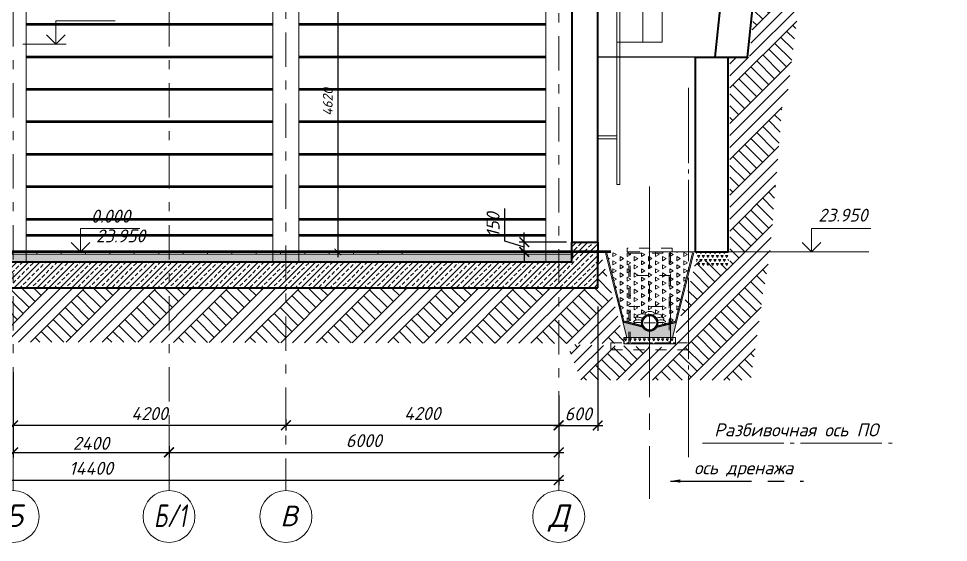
# Model space of a CAD drawing. Header units: millimetres. Extents: x -6419137 to 687965, y -598396 to 179722.
# Drawn here: x 382969 to 397284, y 81646 to 89715 of the extents above; entities that cross this region are included whole.
import ezdxf
from ezdxf.enums import TextEntityAlignment as Align

# ---------------------------------------------------------------- set-up
doc = ezdxf.new("R2010")
doc.units = ezdxf.units.MM
doc.header["$MEASUREMENT"] = 0
for name, pattern in [('CENTER', [2, 1.25, -0.25, 0.25, -0.25]), ('Dashed', [564.4444465637207, 282.2222232818604, -282.2222232818603]), ('Double Dashed copy', [3020, 2500, -200, 119.9999999999999, -200]), ('Штрихштриховая', [10936.11073493958, 5291.666507720947, -2116.666555404663, 1411.111116409302, -2116.666555404669])]:
    doc.linetypes.add(name, pattern=pattern)
for name, color, linetype, lineweight in [('Арматура', 72, 'Continuous', 50), ('оси_Ном._пера__96', 7, 'Continuous', 5), ('оси_Ном._пера__97', 7, 'Continuous', 20), ('перекрытие_Ном._пера__96', 7, 'Continuous', 13), ('перекрытие_Ном._пера__99', 7, 'Continuous', 40), ('подп стены Инжзащита_Ном._пера__96', 7, 'Continuous', 13), ('подп стены Инжзащита_Ном._пера__97', 7, 'Continuous', 20), ('подп стены Инжзащита_Ном._пера__99', 7, 'Continuous', 40), ('стены наруж_Ном._пера__99', 7, 'Continuous', 40), ('чертеж_Ном._пера__91', 250, 'Continuous', 5), ('чертеж_Ном._пера__96', 7, 'Continuous', 13), ('чертеж_Ном._пера__98', 7, 'Continuous', 35), ('штриховка_Ном._пера__96', 7, 'Continuous', 13)]:
    doc.layers.add(name, color=color, linetype=linetype, lineweight=lineweight)
doc.layers.add('Конструкции', color=7, linetype='Continuous', lineweight=5, true_color=0x0000e6)
for name, color, linetype in [('крыша', 7, 'Continuous'), ('оси', 7, 'Continuous'), ('перекрытие', 7, 'Continuous'), ('подп стены Инжзащита', 7, 'Continuous'), ('размеры', 7, 'Continuous'), ('чертеж', 7, 'Continuous')]:
    doc.layers.add(name, color=color, linetype=linetype)
doc.styles.get("Standard").update_dxf_attribs({"font": 'isocpeui.ttf'})
doc.styles.add('СГЕНЕРИР_СТИЛЬ_1', font='gost_2_304-81_type.ttf')
doc.dimstyles.get("Standard").update_dxf_attribs({"dimtxt": 150, "dimasz": 100, "dimexe": 100, "dimexo": 100, "dimgap": 80, "dimtad": 1, "dimtoh": 1, "dimdec": 0, "dimzin": 0, "dimdsep": 46, "dimtxsty": 'Standard', "dimblk": 'ARCHTICK', "dimblk2": 'ARCHTICK', "dimcen": 0.09, "dimdle": 100, "dimadec": 0, "dimazin": 0, "dimtfac": 1, "dimtdec": 0, "dimtofl": 0, "dimtmove": 0, "dimatfit": 3, "dimfxl": 1, "dimtolj": 1, "dimtzin": 0, "dimarcsym": 0})
doc.dimstyles.new('STEP', dxfattribs={"dimtxt": 200, "dimasz": 150, "dimexe": 80, "dimexo": 80, "dimgap": 80, "dimtad": 1, "dimdec": 0, "dimzin": 0, "dimdsep": 46, "dimtxsty": 'Standard', "dimblk": 'ARCHTICK', "dimcen": 150, "dimdle": 80, "dimadec": 0, "dimazin": 0, "dimtfac": 1, "dimtdec": 0, "dimtofl": 0, "dimtmove": 1, "dimatfit": 3, "dimfxl": 1, "dimtolj": 1, "dimtzin": 0, "dimarcsym": 0})
pattern_1 = [(90, (655375.1162805106, 192920.4084494919), (109.143950701506, 63.01430437498551), [63.01430437499277, -63.01430437499277]), (29.99999999999295, (655375.1162805106, 192920.4084494919), (-109.1439637413168, 63.01428178939535), [63.01430437499896, -63.01430437499896]), (150.0000000000027, (655429.6882954594, 192951.91564768), (-1.303981086453021e-05, 126.0285861643809), [63.01430437500518, -63.01430437500518])]

# ---------------------------------------------------------------- blocks, each defined once
blk = doc.blocks.new('Элемент разреза_68_3', base_point=(50891.67368244602, -141.992596889315))
at = {"layer": 'штриховка_Ном._пера__96', "linetype": 'Continuous'}
h = blk.add_hatch(dxfattribs=at)
h.set_pattern_fill('ANSI33', color=256, scale=500, style=0)
h.set_pattern_definition([(45, (123176.6755724366, -384.3492877845674), (-88.38834764831843, 88.38834764831844), []), (45, (123265.0639199366, -384.3492877845674), (-88.38834764831843, 88.38834764831844), [62.5, -31.25])])
h.paths.add_polyline_path([(123347.3341900622, -133.6400121985461), (122947.3341900622, -133.6400121985461), (122947.3341900622, -433.9925968893151), (123347.3341900622, -433.9925968893151)])
h.paths.add_polyline_path([(113547.3341900622, -833.992596889315), (123347.3341900622, -833.992596889315), (123347.3341900622, -433.9925968893151), (113547.3341900622, -433.9925968893151)])
h = blk.add_hatch(dxfattribs=at)
h.set_pattern_fill('ANSI31', color=256, scale=3000, angle=45, style=0)
h.set_pattern_definition([(90, (0, 0), (-375, 5.684341886080801e-14), [])])
h.paths.add_polyline_path([(120347.3341900622, -317.9420177065586), (120347.3341900622, -283.6400121985469), (113547.3341900622, -283.6400121985469), (113547.3341900622, -317.9420177065585)])
h.paths.add_polyline_path([(122947.3341900622, -283.640012198547), (122947.3341900622, -383.6400121985459), (122967.3341900622, -383.6400121985459), (122967.3341900622, -283.6400121985469)])
h = blk.add_hatch(dxfattribs=at)
h.set_pattern_fill('AR-CONC', color=256, scale=8, style=0)
h.set_pattern_definition([(49.99999999999999, (0, 8), (57.38081460806028, -5.020170798607609), [6, -66]), (355, (0, 8), (-11.10010668904, 60.17537069600095), [4.8, -52.8]), (100.45144446, (4.78173448, 7.58165248), (46.28070773816896, 55.15519927749035), [5.099215359999998, -56.09136895999998]), (46.18420000000002, (0, 24), (85.37930645372579, -13.24154246344612), [8.999999999999996, -98.99999999999997]), (96.63563549, (7.1149396, 22.89653544), (74.77295565393827, 77.92948806196404), [7.64882736, -84.13710079999998]), (351.1841639899999, (0, 24), (74.77295560438185, 77.92948802159921), [7.2, -79.20000008]), (21, (8, 20), (47.75256416947693, -32.20951125322711), [6, -66]), (326.0000000000001, (8, 20), (19.46522655372654, 58.01200360374824), [4.8, -52.8]), (71.45144474, (11.97938032, 17.31587408), (67.21779013839769, 25.80249222450831), [5.099215200000001, -56.09136896]), (37.50000000000001, (0, 8), (0.9727884253832535, 26.63150830650492), [0, -52.16, 0, -53.6, 0, -53]), (7.499999999999999, (0, 8), (21.04556299537189, 31.55293695058882), [0, -30.56, 0, -50.96, 0, -20.2]), (327.5, (-17.84, 8), (42.70579489379272, -1.80438973875038), [0, -20, 0, -62.4, 0, -82.8]), (317.5, (-25.84, 8), (46.6548935473909, 8.008398586585418), [0, -26, 0, -41.44, 0, -58.8])])
h.paths.add_polyline_path([(122947.3341900622, -433.9925968891904), (122947.3341900622, -321.808378772339), (113547.3341900622, -321.8083787724636), (113547.3341900622, -433.9925968893151)])
at = {"layer": 'перекрытие_Ном._пера__99', "linetype": 'Continuous'}
for p, q in [((113547.3341900622, -283.6400121985461), (122947.3341900622, -283.6400121985797)), ((113547.3341900622, -433.9925968893151), (113547.3341900622, -283.6400121985461)), ((123347.3341900622, -433.9925968893151), (123347.3341900622, -283.6400121985461)), ((113547.3341900622, -833.992596889315), (113547.3341900622, -433.9925968893151)), ((123347.3341900622, -833.992596889315), (123347.3341900622, -433.9925968893151)), ((113547.3341900622, -833.992596889315), (123347.3341900622, -833.992596889315))]:
    blk.add_line(p, q, dxfattribs=at)
blk.add_lwpolyline([(113547.3341900622, -433.9925968893151), (122947.3341900622, -433.9925968893151), (122947.3341900622, -133.6400121985461), (123347.3341900622, -133.6400121985461), (123347.3341900622, -433.9925968893151)], dxfattribs=at)
at = {"layer": 'штриховка_Ном._пера__96', "linetype": 'Continuous'}
blk.add_line((113547.3341900622, -317.9420177065585), (122947.3341900622, -317.9420177064326), dxfattribs=at)
blk = doc.blocks.new('Элемент разреза_86_3', base_point=(50891.67368244602, -141.992596889315))
at = {"layer": 'подп стены Инжзащита_Ном._пера__99', "linetype": 'Continuous'}
for p, q in [((124616.398897207, 2858.007403110685), (124919.1546418185, 2858.007403110685)), ((124616.398897207, -141.9925968893149), (124616.398897207, 2858.007403110685)), ((125120.1538099365, -141.9925968893149), (125120.1538099365, 2858.007403110685)), ((124616.398897207, -141.9925968893149), (125120.1538099365, -141.9925968893149))]:
    blk.add_line(p, q, dxfattribs=at)
blk = doc.blocks.new('Стандартный маркер сетки[17]_3', base_point=(114347.3341900622, 2539.576544606467))
at = {"layer": 'оси_Ном._пера__96', "linetype": 'Штрихштриховая', "ltscale": 0.1}
blk.add_line((114347.3341900622, 8601.835801445917), (114347.3341900622, -2141.992596889315), dxfattribs=at)
at = {"layer": 'оси_Ном._пера__96', "linetype": 'Штрихштриховая'}
blk.add_line((114347.3341900622, -2141.992596889315), (114347.3341900622, -3141.992596889315), dxfattribs=at)
blk.add_point((114347.3341900622, -2141.992596889315), dxfattribs=at)
blk.add_point((114347.3341900622, -2141.992596889315), dxfattribs=at)
at = {"layer": 'оси_Ном._пера__97', "linetype": 'Continuous'}
blk.add_circle((114347.3341900622, -3541.992596889315), 400, dxfattribs=at)
at = {"layer": 'оси_Ном._пера__96', "style": 'СГЕНЕРИР_СТИЛЬ_1'}
blk.add_attdef('AC_MarkerText_1', text='', height=350.0000000000001, rotation=360, dxfattribs=at).set_placement((114208.1826062859, -3811.689451784968), align=Align.BOTTOM_LEFT)
blk = doc.blocks.new('Стандартный маркер сетки[19]_3', base_point=(122747.3341900622, 1172.530764060959))
at = {"layer": 'оси_Ном._пера__96', "linetype": 'Штрихштриховая', "ltscale": 0.1}
blk.add_line((122747.3341900622, -2141.992596889315), (122747.3341900622, 11720.83507661518), dxfattribs=at)
at = {"layer": 'оси_Ном._пера__96', "linetype": 'Штрихштриховая'}
blk.add_line((122747.3341900622, -2141.992596889315), (122747.3341900622, -3141.992596889315), dxfattribs=at)
blk.add_point((122747.3341900622, -2141.992596889315), dxfattribs=at)
blk.add_point((122747.3341900622, -2141.992596889315), dxfattribs=at)
at = {"layer": 'оси_Ном._пера__97', "linetype": 'Continuous'}
blk.add_circle((122747.3341900622, -3541.992596889315), 400, dxfattribs=at)
at = {"layer": 'оси_Ном._пера__96', "style": 'СГЕНЕРИР_СТИЛЬ_1'}
blk.add_attdef('AC_MarkerText_1', text='', height=350.0000000000001, rotation=360, dxfattribs=at).set_placement((122591.2127741143, -3811.689451784968), align=Align.BOTTOM_LEFT)
blk = doc.blocks.new('Отметка высоты (ГОСТ)[26]_3', base_point=(115340.7636138566, -141.992596889315))
at = {"layer": 'чертеж_Ном._пера__91', "linetype": 'Continuous'}
for p, q in [((115340.7636138566, -141.992596889315), (115340.7636138566, 308.0074031106851)), ((115340.7636138566, 308.0074031106851), (116482.6605078209, 308.0074031106851)), ((114709.4424141908, -141.992596889315), (115540.7636138566, -141.992596889315))]:
    blk.add_line(p, q, dxfattribs=at)
at = {"layer": 'чертеж_Ном._пера__98', "linetype": 'Continuous', "lineweight": 30}
for q in [(115160.7636138566, 38.007403110685), (115520.7636138566, 38.007403110685)]:
    blk.add_line((115340.7636138566, -141.992596889315), q, dxfattribs=at)
blk = doc.blocks.new('_ArchTick')
at = {"color": 0, "linetype": 'ByBlock', "const_width": 0.15}
blk.add_lwpolyline([(-0.5, -0.5), (0.5, 0.5)], dxfattribs=at)
blk = doc.blocks.new('*D658')
at = {"layer": 'Defpoints', "color": 0, "transparency": 16777216}
for p in [(382884.4810567398, 83928.2572827259), (385284.4810567398, 83113.11346380999), (385284.4810567398, 83032.4152892129)]:
    blk.add_point(p, dxfattribs=at)
at = {"layer": 'размеры', "color": 0, "lineweight": -2, "transparency": 16777216}
for p, q in [((382884.4810567398, 83848.2572827259), (382884.4810567398, 82952.4152892129)), ((382804.4810567398, 83032.4152892129), (385364.4810567398, 83032.4152892129)), ((385284.4810567398, 83033.11346380999), (385284.4810567398, 82952.4152892129))]:
    blk.add_line(p, q, dxfattribs=at)
at = {"layer": 'размеры', "color": 0, "lineweight": -2, "transparency": 16777216, "xscale": 150, "yscale": 150, "zscale": 150, "rotation": 180}
blk.add_blockref('_ArchTick', (382884.4810567398, 83032.4152892129), dxfattribs=at)
at = {"layer": 'размеры', "color": 0, "lineweight": -2, "transparency": 16777216, "xscale": 150, "yscale": 150, "zscale": 150}
blk.add_blockref('_ArchTick', (385284.4810567398, 83032.4152892129), dxfattribs=at)
at = {"layer": 'размеры', "color": 0, "transparency": 16777216, "insert": (384084.4810567398, 83172.02926254114), "char_height": 200, "attachment_point": 5}
blk.add_mtext('\\A1;2400', dxfattribs=at)
blk = doc.blocks.new('*D659')
at = {"layer": 'Defpoints', "color": 0, "transparency": 16777216}
for p in [(391284.4810567398, 83572.33441333611), (385284.4810567398, 83207.4238517823), (391284.4810567398, 83033.09183942746)]:
    blk.add_point(p, dxfattribs=at)
at = {"layer": 'размеры', "color": 0, "lineweight": -2, "transparency": 16777216}
for p, q in [((391284.4810567398, 83492.33441333611), (391284.4810567398, 82953.09183942746)), ((385204.4810567398, 83033.09183942746), (391364.4810567398, 83033.09183942746)), ((385284.4810567398, 83127.4238517823), (385284.4810567398, 82953.09183942746))]:
    blk.add_line(p, q, dxfattribs=at)
at = {"layer": 'размеры', "color": 0, "lineweight": -2, "transparency": 16777216, "xscale": 150, "yscale": 150, "zscale": 150, "rotation": 180}
blk.add_blockref('_ArchTick', (385284.4810567398, 83033.09183942746), dxfattribs=at)
at = {"layer": 'размеры', "color": 0, "lineweight": -2, "transparency": 16777216, "xscale": 150, "yscale": 150, "zscale": 150}
blk.add_blockref('_ArchTick', (391284.4810567398, 83033.09183942746), dxfattribs=at)
at = {"layer": 'размеры', "color": 0, "transparency": 16777216, "insert": (388284.4810567398, 83213.09183942746), "char_height": 200, "attachment_point": 5}
blk.add_mtext('\\A1;6000', dxfattribs=at)
blk = doc.blocks.new('*D660')
at = {"layer": 'Defpoints', "color": 0, "transparency": 16777216}
for p in [(376884.4810567398, 82832.4152892129), (391284.4810567398, 82722.27725996914), (391284.4810567398, 82606.99746525356)]:
    blk.add_point(p, dxfattribs=at)
at = {"layer": 'размеры', "color": 0, "lineweight": -2, "transparency": 16777216}
for p, q in [((376884.4810567398, 82752.4152892129), (376884.4810567398, 82526.99746525356)), ((376804.4810567398, 82606.99746525356), (391364.4810567398, 82606.99746525356)), ((391284.4810567398, 82642.27725996914), (391284.4810567398, 82526.99746525356))]:
    blk.add_line(p, q, dxfattribs=at)
at = {"layer": 'размеры', "color": 0, "lineweight": -2, "transparency": 16777216, "xscale": 150, "yscale": 150, "zscale": 150, "rotation": 180}
blk.add_blockref('_ArchTick', (376884.4810567398, 82606.99746525356), dxfattribs=at)
at = {"layer": 'размеры', "color": 0, "lineweight": -2, "transparency": 16777216, "xscale": 150, "yscale": 150, "zscale": 150}
blk.add_blockref('_ArchTick', (391284.4810567398, 82606.99746525356), dxfattribs=at)
at = {"layer": 'размеры', "color": 0, "transparency": 16777216, "insert": (384084.4810567398, 82786.99746525356), "char_height": 200, "attachment_point": 5}
blk.add_mtext('\\A1;14400', dxfattribs=at)
blk = doc.blocks.new('*D661')
at = {"layer": 'Defpoints', "color": 0, "transparency": 16777216}
for p in [(391884.4810567398, 85360.73505761531), (391284.4810567398, 83445.66305328709), (391884.4810567398, 83445.66305328709)]:
    blk.add_point(p, dxfattribs=at)
at = {"layer": 'размеры', "color": 0, "lineweight": -2, "transparency": 16777216}
for p, q in [((391884.4810567398, 85280.73505761531), (391884.4810567398, 83365.66305328709)), ((391204.4810567398, 83445.66305328709), (391964.4810567398, 83445.66305328709))]:
    blk.add_line(p, q, dxfattribs=at)
at = {"layer": 'размеры', "color": 0, "lineweight": -2, "transparency": 16777216, "xscale": 150, "yscale": 150, "zscale": 150, "rotation": 180}
blk.add_blockref('_ArchTick', (391284.4810567398, 83445.66305328709), dxfattribs=at)
at = {"layer": 'размеры', "color": 0, "lineweight": -2, "transparency": 16777216, "xscale": 150, "yscale": 150, "zscale": 150}
blk.add_blockref('_ArchTick', (391884.4810567398, 83445.66305328709), dxfattribs=at)
at = {"layer": 'размеры', "color": 0, "transparency": 16777216, "insert": (391584.4810567398, 83625.66305328709), "char_height": 200, "attachment_point": 5}
blk.add_mtext('\\A1;600', dxfattribs=at)
blk = doc.blocks.new('A$C5AFB0D83')
at = {"layer": 'чертеж', "color": 1, "linetype": 'Dashed', "lineweight": 20, "ltscale": 0.6}
for points in [[(-456.2317758449062, 1035.942769335583), (237.6017986749939, 1035.942769335583), (237.6017986749939, 1096.178356289554), (-456.2317758449062, 1096.178356289554)], [(-428.6684551900835, 1035.921318691129), (211.3315448099165, 1035.921318691129), (211.3315448099165, -364.0185059556334), (-428.6684551900835, -364.0185059556334)], [(211.3315448099165, 672.7647134919343), (-428.6684551900835, 672.7647134919343), (-428.6684551900835, 1035.921318691129), (211.3315448099165, 1035.921318691129)], [(-408.6684551900835, 1015.921318691129), (191.3315448099165, 1015.921318691129), (191.3315448099165, -364.0185059556334), (-408.6684551900835, -364.0185059556334)], [(211.3315448099165, -364.0185059556334), (-428.6684551900835, -364.0185059556334), (-428.6684551802464, 193.1081767090473), (211.3315448197536, 193.1081767090473)], [(-708.6684551802464, -364.0185059556334), (491.3315448197536, -364.0185059556334), (491.3315448197536, -469.9087165646961), (-708.6684551802464, -469.9087165646961)]]:
    blk.add_lwpolyline(points, close=True, dxfattribs=at)
blk = doc.blocks.new('A$C75B94F84')
at = {"layer": 'штриховка_Ном._пера__96', "linetype": 'Continuous'}
h = blk.add_hatch(dxfattribs=at)
h.set_pattern_fill('TRIANG_0002', color=256, scale=0.88209, style=0, pattern_type=2)
h.set_pattern_definition(pattern_1)
h.paths.add_polyline_path([(-694.1894080179336, 381.8641526166987), (-34.12995661338209, 381.8641526166987), (-34.12995661338209, -599.7206694429115), (-85.05021330254385, -602.3688004771757), (-162.4924074854935, -625.6913030423129), (-204.9151431649516, -644.7717838156314), (-256.2637621849717, -696.8115398969567), (-268.1612347845803, -732.508322854017), (-268.503385240474, -732.9927073138024), (-268.8378654897097, -733.4793912765672), (-269.1646287627809, -733.9683201778644), (-269.4836438800849, -734.4594394532141), (-269.7948718668777, -734.9527023330411), (-269.8542302238056, -735.0496088456966), (-435.7865300640988, -700.436258160993)])
h = blk.add_hatch(dxfattribs=at)
h.set_pattern_fill('TRIANG_0002', color=256, scale=0.88209, style=0, pattern_type=2)
h.set_pattern_definition(pattern_1)
h.paths.add_polyline_path([(615.8997694420395, 393.1820007798743), (355.6588974530459, -700.4362540862094), (186.5022483688663, -734.6076775101938), (128.0474862893461, -658.8551968218671), (127.6239805055084, -658.3237427461609), (127.1754305966024, -657.7945405944811), (126.7019957897137, -657.2677950872385), (126.2038428938249, -656.7436881980648), (125.6811538827606, -656.2224170651061), (125.1341258946923, -655.7041636620161), (124.5629409030662, -655.1891175446908), (123.9678112105757, -654.6774682690339), (123.3489567021024, -654.1693902264669), (122.706604844745, -653.6650729729008), (122.0409755233559, -653.164706064199), (121.3523113693227, -652.6684563095732), (120.6408625965996, -652.176513264887), (119.9068945833424, -651.6890513216349), (119.1506575433887, -651.2062448711804), (118.3724396017205, -650.7282758871843), (117.572513718711, -650.2553035966448), (116.7511680194875, -649.7875099731937), (115.9086982111912, -649.3250618260026), (115.0454151654267, -648.8681183820663), (114.1616297538567, -648.4168540327701), (113.2576528482023, -647.9714280050866), (112.3338180668652, -647.532007108206), (111.3904590282473, -647.0987354046229), (110.4279093505756, -646.6717872857298), (109.4465253990493, -646.2512992317716), (108.4466635388089, -645.8374380519672), (107.4286725525744, -645.4303478087895), (106.3929239700665, -645.0301725647078), (105.3398044850037, -644.637063964441), (104.2696780450933, -644.2511584882413), (103.1829465086339, -643.8725926163497), (48.88207443238935, -611.1525607801887), (-3.536765388213098, -598.129653672142), (-34.12995731967385, -599.7206645510269), (-44.15968266880373, 393.1820007798743)])
h = blk.add_hatch(color=9, dxfattribs=at)
edge = h.paths.add_edge_path()
edge.add_line((-386.9659566232876, -922.6240278026671), (-34.12995661338209, -922.6240278026671))
edge.add_line((-34.12995661338209, -922.6240278026671), (-34.12995661338209, -822.6240278026671))
edge.add_arc((-34.12995661338209, -698.4490241787462), 124.1750036239184, 211.1185795001345, 270, ccw=False)
edge.add_line((-140.4361202863802, -762.6240278026671), (-445.7439794018574, -687.5119366097279))
edge.add_line((-445.7439794018574, -687.5119366097279), (-386.9659566232876, -922.6240278026635))
h = blk.add_hatch(color=9, dxfattribs=at)
edge = h.paths.add_edge_path()
edge.add_line((318.7060433965235, -922.6240278026671), (-34.12995661338209, -922.6240278026671))
edge.add_line((-34.12995661338209, -922.6240278026671), (-34.12995661338209, -822.6240278026671))
edge.add_arc((-34.12995661338209, -698.4490241787462), 124.1750036239184, 270, 328.8814204998656)
edge.add_line((72.17620705961599, -762.6240278026671), (377.4840661750932, -687.5119366097279))
edge.add_line((377.4840661750932, -687.5119366097279), (318.7060433965235, -922.6240278026635))
h = blk.add_hatch(dxfattribs=at)
h.set_pattern_fill('TRIANG_0002', color=256, style=0, pattern_type=2)
h.set_pattern_definition([(120, (741787.8872976601, 217021.6328816909), (35.71873719767564, 61.86668239142541), [35.71874999999992, -35.71874999999992]), (60.00000000000002, (741787.8872976601, 217021.6328816909), (71.43748719767562, 7.391425441483079e-06), [35.71875, -35.71875]), (180, (741805.7466726601, 217052.5662566909), (-35.71875, 61.866675), [35.71875, -35.71875])])
h.paths.add_polyline_path([(365.8700433767808, -922.6240278026635), (365.8700433767808, -1022.624027802667), (-434.1299566232192, -1022.624027802667), (-434.1299566232192, -922.6240278026926)])
for points in [[(-139.5913185167883, -764.0030680698765), (-445.7439794018574, -687.5119366097279)], [(-150.12757013386, -742.7658966152812), (-430.8675639934081, -672.6240278026671)], [(71.33140529002412, -764.0030680698765), (377.4840661750932, -687.5119366097279)], [(81.8676569070958, -742.7658966152812), (362.6076507666439, -672.6240278026671)]]:
    blk.add_lwpolyline(points)
at = {"layer": 'подп стены Инжзащита_Ном._пера__97', "linetype": 'Continuous'}
for p, q in [((-712.9509143915202, 381.3158033474174), (-386.9659566035261, -922.6240278026671)), ((-423.9188117396843, -700.4362543352836), (-694.1894080179336, 381.3158033474174)), ((644.691001164756, 381.3158033474174), (318.706043376762, -922.6240278026671)), ((362.6076507666439, -672.6240278026671), (625.9294947911694, 381.3158033474174)), ((318.706043376762, -922.6240278026671), (-386.9659566232003, -922.6240278026671))]:
    blk.add_line(p, q, dxfattribs=at)
at = {"layer": 'подп стены Инжзащита_Ном._пера__97', "linetype": 'Continuous', "flags": 128}
blk.add_lwpolyline([(-434.1299566232192, -922.6240278026671), (365.8700433767808, -922.6240278026671), (365.8700433767808, -1022.624027802667), (-434.1299566232192, -1022.624027802667)], close=True, dxfattribs=at)
at = {"layer": 'подп стены Инжзащита_Ном._пера__97', "linetype": 'Continuous', "extrusion": (0, 0, -0.9999999999999999)}
blk.add_ellipse((-151.700152925041, -590.8186094884768), major_axis=(-73.03876382086399, -3.325759077570574), ratio=0.3889195292750783, start_param=4.394692445701807, end_param=9.389020305803431, dxfattribs=at)
at = {"layer": 'чертеж_Ном._пера__96', "color": 1}
for p, q in [((-124.1299566135276, -698.4490241787462), (55.87004338676343, -698.4490241787462)), ((-34.12995661338209, -788.4490241788917), (-34.12995661338209, -608.4490241786007))]:
    blk.add_line(p, q, dxfattribs=at)
at = {"layer": 'чертеж_Ном._пера__96', "color": 1, "linetype": 'Continuous', "lineweight": 30}
blk.add_circle((-34.12995661338209, -698.4490241787462), 124.175003623918, dxfattribs=at)
at = {"layer": 'чертеж_Ном._пера__96', "linetype": 'Continuous'}
blk.add_circle((-34.12995661338209, -698.4490241787462), 108.368975041378, dxfattribs=at)
at = {"layer": 'штриховка_Ном._пера__96', "linetype": 'Continuous'}
for centre, major_axis, ratio, start_param, end_param in [((-28.74496037323843, -566.4572269226337), (75.50271537440534, -3.437953052621715), 0.5792910463515935, 0.1582924166665951, 3.105834998623844), ((83.44023969827686, -590.8186094884768), (73.03876382086399, -3.325759077570574), 0.3889195292750783, 4.394692445701807, 9.389020305803431), ((137.3943406219769, -682.1908553539906), (76.00551763299937, -2.137142417956362), 0.3731284100445184, 6.136250736590093, 8.640535735464326), ((143.2879378079379, -719.9921835854184), (76.00551763299937, -2.137142417956362), 0.3731284100445184, 6.136250736590093, 8.640535735464326), ((111.9864181112498, -633.3748459708659), (73.03876382086399, -3.325759077570574), 0.3889195292750783, 5.74065455346765, 7.41716424478949)]:
    blk.add_ellipse(centre, major_axis=major_axis, ratio=ratio, start_param=start_param, end_param=end_param, dxfattribs=at)
at = {"layer": 'штриховка_Ном._пера__96', "linetype": 'Continuous', "extrusion": (0, 0, -1)}
for centre in [(-211.547851034702, -719.9921835854184), (-205.6542538487411, -682.1908553539906)]:
    blk.add_ellipse(centre, major_axis=(-76.00551763299937, -2.137142417956362), ratio=0.3731284100445184, start_param=6.136250736590093, end_param=8.640535735464326, dxfattribs=at)
at = {"layer": 'штриховка_Ном._пера__96', "linetype": 'Continuous', "extrusion": (0, 0, -0.9999999999999999)}
blk.add_ellipse((-180.246331338014, -633.3748459708659), major_axis=(-73.03876382086399, -3.325759077570574), ratio=0.3889195292750783, start_param=5.74065455346765, end_param=7.41716424478949, dxfattribs=at)
at = {"layer": 'чертеж_Ном._пера__96'}
blk.add_blockref('A$C5AFB0D83', (74.53849857670139, -642.7994932644942), dxfattribs=at)
blk = doc.blocks.new('*D665')
at = {"layer": 'Defpoints', "color": 0, "transparency": 16777216}
for p in [(382884.4810567398, 84346.12061838749), (387084.4810567398, 83530.97679947158), (387084.4810567398, 83450.2786248745)]:
    blk.add_point(p, dxfattribs=at)
at = {"layer": 'размеры', "color": 0, "lineweight": -2, "transparency": 16777216}
for p, q in [((382884.4810567398, 84266.12061838749), (382884.4810567398, 83370.2786248745)), ((382804.4810567398, 83450.2786248745), (387164.4810567398, 83450.2786248745)), ((387084.4810567398, 83450.97679947158), (387084.4810567398, 83370.2786248745))]:
    blk.add_line(p, q, dxfattribs=at)
at = {"layer": 'размеры', "color": 0, "lineweight": -2, "transparency": 16777216, "xscale": 150, "yscale": 150, "zscale": 150, "rotation": 180}
blk.add_blockref('_ArchTick', (382884.4810567398, 83450.2786248745), dxfattribs=at)
at = {"layer": 'размеры', "color": 0, "lineweight": -2, "transparency": 16777216, "xscale": 150, "yscale": 150, "zscale": 150}
blk.add_blockref('_ArchTick', (387084.4810567398, 83450.2786248745), dxfattribs=at)
at = {"layer": 'размеры', "color": 0, "transparency": 16777216, "insert": (384984.4810567398, 83630.2786248745), "char_height": 200, "attachment_point": 5}
blk.add_mtext('\\A1;4200', dxfattribs=at)
blk = doc.blocks.new('*D666')
at = {"layer": 'Defpoints', "color": 0, "transparency": 16777216}
for p in [(391284.4810567398, 83990.1977489977), (387084.4810567398, 83625.28718744389), (391284.4810567398, 83450.95517508905)]:
    blk.add_point(p, dxfattribs=at)
at = {"layer": 'размеры', "color": 0, "lineweight": -2, "transparency": 16777216}
for p, q in [((391284.4810567398, 83910.1977489977), (391284.4810567398, 83370.95517508905)), ((387084.4810567398, 83545.28718744389), (387084.4810567398, 83370.95517508905)), ((387004.4810567398, 83450.95517508905), (391364.4810567398, 83450.95517508905))]:
    blk.add_line(p, q, dxfattribs=at)
at = {"layer": 'размеры', "color": 0, "lineweight": -2, "transparency": 16777216, "xscale": 150, "yscale": 150, "zscale": 150, "rotation": 180}
blk.add_blockref('_ArchTick', (387084.4810567398, 83450.95517508905), dxfattribs=at)
at = {"layer": 'размеры', "color": 0, "lineweight": -2, "transparency": 16777216, "xscale": 150, "yscale": 150, "zscale": 150}
blk.add_blockref('_ArchTick', (391284.4810567398, 83450.95517508905), dxfattribs=at)
at = {"layer": 'размеры', "color": 0, "transparency": 16777216, "insert": (389184.4810567398, 83630.95517508905), "char_height": 200, "attachment_point": 5}
blk.add_mtext('\\A1;4200', dxfattribs=at)
blk = doc.blocks.new('*D671')
at = {"layer": 'Defpoints', "color": 0, "transparency": 16777216}
for p in [(387523.5750913917, 90739.99796586858), (387458.3093381979, 86119.99796586855), (387883.5130192499, 86119.99796586855)]:
    blk.add_point(p, dxfattribs=at)
at = {"layer": 'размеры', "color": 0, "lineweight": -2, "transparency": 16777216}
for p, q in [((387883.5130192499, 90819.99796586858), (387883.5130192499, 86039.99796586855)), ((387623.5750913917, 90739.99796586858), (387963.5130192499, 90739.99796586858)), ((387558.3093381979, 86119.99796586855), (387963.5130192499, 86119.99796586855))]:
    blk.add_line(p, q, dxfattribs=at)
at = {"layer": 'размеры', "color": 0, "lineweight": -2, "transparency": 16777216, "xscale": 100, "yscale": 100, "zscale": 100}
for p, rotation in [((387883.5130192499, 90739.99796586858), 90), ((387883.5130192499, 86119.99796586855), 270)]:
    blk.add_blockref('_ArchTick', p, dxfattribs=dict(at, rotation=rotation))
at = {"layer": 'размеры', "color": 0, "transparency": 16777216, "insert": (387728.5130192499, 88429.99796586862), "char_height": 150, "attachment_point": 5, "rotation": 90}
blk.add_mtext('\\A1;4620', dxfattribs=at)
blk = doc.blocks.new('*D677')
at = {"layer": 'Defpoints', "color": 0, "transparency": 16777216}
for p in [(390753.8155558396, 86269.99796586864), (391484.4810567398, 86269.99796586864), (391172.6232845835, 86119.99796586855)]:
    blk.add_point(p, dxfattribs=at)
at = {"layer": 'размеры', "color": 0, "lineweight": -2, "transparency": 16777216}
for p, q in [((390453.8155558396, 86284.99796586859), (390453.8155558396, 86791.36160223222)), ((390753.8155558396, 86269.99796586864), (390753.8155558396, 86419.99796586864)), ((390753.8155558396, 86194.99796586859), (390453.8155558396, 86284.99796586859)), ((391404.4810567398, 86269.99796586864), (390673.8155558396, 86269.99796586864)), ((390753.8155558396, 86119.99796586855), (390753.8155558396, 86269.99796586864)), ((391092.6232845835, 86119.99796586855), (390673.8155558396, 86119.99796586855)), ((390753.8155558396, 86119.99796586855), (390753.8155558396, 85969.99796586855))]:
    blk.add_line(p, q, dxfattribs=at)
at = {"layer": 'размеры', "color": 0, "lineweight": -2, "transparency": 16777216, "xscale": 150, "yscale": 150, "zscale": 150}
for p, rotation in [((390753.8155558396, 86269.99796586864), 270), ((390753.8155558396, 86119.99796586855), 90)]:
    blk.add_blockref('_ArchTick', p, dxfattribs=dict(at, rotation=rotation))
at = {"layer": 'размеры', "color": 0, "transparency": 16777216, "insert": (390273.8155558396, 86538.17978405047), "char_height": 200, "attachment_point": 5, "rotation": 90}
blk.add_mtext('\\A1;150', dxfattribs=at)
blk = doc.blocks.new('A$C79FA3FF9')
at = {"layer": 'крыша', "lineweight": 5}
for points in [[(709.4008339571935, 6813.061759979004), (-971.6510225207658, 6813.061759979004)], [(-837.2591213410778, 6813.061759979004), (-837.2591213410778, 5613.061759979004)], [(709.4008339571935, 6813.061759979004), (393.0338112214815, 6813.061759979004), (393.0338112214813, -3211.684179310513), (793.0338112214813, -3211.684179310513), (793.0338112214815, 6802.761593907071)], [(793.0338112214815, 6802.76159390707), (793.0338112214813, -3211.684179310513), (1093.033811221481, -3211.684179310513), (1093.033811221481, 6475.71561112209)], [(-1380.925541465593, 6357.621150531591), (-1380.925541465593, 5613.061759979004), (1093.033811221481, 5613.061759979004), (1093.033811221481, 6475.715611122089)], [(438.4934422754488, 4826.380257893237), (1093.033811221481, 4826.380257893238)], [(438.4934422754488, 4039.698755807469), (1093.033811221481, 4039.69875580747)], [(438.4934422754498, 3253.017253721701), (1093.033811221482, 3253.017253721702)], [(438.4934422754509, 2466.335751635934), (1093.033811221483, 2466.335751635935)], [(438.4934422754521, 1679.654249550166), (1093.033811221484, 1679.654249550167)], [(438.4934422754532, 892.9727474643988), (1093.033811221485, 892.9727474643996)], [(438.4934422754542, 106.2912453786311), (1093.033811221487, 106.2912453786321)], [(438.4934422754554, -680.3902567071362), (1093.033811221488, -680.3902567071353)], [(438.4934422754565, -1524.967665273195), (1093.033811221489, -1524.967665273194)], [(438.4934422754575, -2320.733593088487), (1093.03381122149, -2320.733593088487)]]:
    blk.add_lwpolyline(points, dxfattribs=at)
for points in [[(-1380.925541465593, 5613.061759979004), (393.0338112214815, 5613.061759979004), (393.0338112214815, 5504.797316808434), (-1380.925541465593, 5504.797316808434)], [(393.0338112214857, 5613.061759979004), (438.4934422754495, 5613.061759979004), (438.4934422754449, -5402.138518810796), (393.0338112214813, -5402.138518810796)], [(-1380.925541465593, 5504.797316808434), (-1322.220605386377, 5504.797316808434), (-1322.220605386377, 5309.04153119072), (-1380.925541465593, 5309.04153119072)], [(92.67612755921436, 4364.708789323602), (393.0338112214813, 4364.708789323602), (393.0338112214813, 4320.251915059314), (92.67612755921436, 4320.251915059314)], [(92.67612755921436, 1344.50786443986), (393.0338112214813, 1344.50786443986), (393.0338112214813, 1300.050990175572), (92.67612755921436, 1300.050990175572)], [(92.67612755921436, -1847.003214677796), (393.0338112214813, -1847.003214677796), (393.0338112214813, -1891.460088942083), (92.67612755921436, -1891.460088942083)], [(92.67612755921436, -4655.49213556014), (393.0338112214813, -4655.49213556014), (393.0338112214813, -4699.949009824428), (92.67612755921436, -4699.949009824428)]]:
    blk.add_lwpolyline(points, close=True, dxfattribs=at)
for centre, radius, start, end in [((-921.3675518381083, 6356.260962565224), 459.5600025478272, 96.28168342244167, 180.1695820854104), ((703.3676032068099, 6419.392262277855), 393.7157265001775, 8.224715539725342, 89.12197515701776)]:
    blk.add_arc(centre, radius, start, end, dxfattribs=at)

msp = doc.modelspace()

# ---------------------------------------------------------------- hatches: boundary and pattern name
at = {"layer": 'штриховка_Ном._пера__96', "linetype": 'Continuous'}
h = msp.add_hatch(dxfattribs=at)
h.set_pattern_fill('ГРУНТ_0003', color=256, style=0, pattern_type=2)
h.set_pattern_definition([(45, (319690.7821130094, 86119.9979658686), (-275.7716345475098, 275.7716345475098), []), (45, (319598.8582348268, 86211.92184405109), (-551.5432690950197, 551.5432690950197), []), (45, (319506.9343566443, 86303.8457222336), (-551.5432690950197, 551.5432690950197), []), (135, (319415.0104784619, 86395.76960041611), (91.92387818250326, 91.9238781825033), [389.9999856948852, -389.9999856948852])])
h.paths.add_polyline_path([(401423.7973399948, 92770.4293587586), (396327.8296994439, 92770.4293587586), (396339.44497681, 93096.29659284525), (394918.7843589448, 93214.32209512232), (394764.5568406539, 91619.9979658686), (394464.5568406539, 91619.9979658686), (394221.0172121636, 89119.9979658686), (393919.2622404998, 89119.9979658686), (393919.2622404998, 85917.9368336175), (393496.2863176868, 85990.3130061156), (393420.6365105377, 86053.99189869563), (393027.10952767, 84650.53568381669), (391411.9573011387, 84696.21414043593), (391629.1396203464, 84145.34943675772), (394241.3053902072, 84145.34943675772), (394421.2792805355, 85419.99796586864), (394414.7959656004, 85419.99796586866), (394501.6606743038, 85863.5710612801), (394502.9335493939, 85882.34313762489), (394535.2134377128, 86083.30039377876), (394730.1118506578, 88419.99796586872), (394790.3103145157, 88419.99796586872), (395084.9589759961, 90765.48195682488), (395329.137582988, 90765.48195682488), (395682.9717763682, 92079.54276639035), (401593.3786491274, 92079.54276639035)])
h = msp.add_hatch(dxfattribs=at)
h.set_pattern_fill('TRIANG_0003', color=256, style=0, pattern_type=2)
h.set_pattern_definition([(120, (1135818.984463143, 304052.7309609164), (35.71873719767564, 61.86668239142541), [35.71874999999983, -35.71874999999983]), (60.00000000000002, (1135818.984463143, 304052.7309609164), (71.43748719767562, 7.391425441483079e-06), [35.71875, -35.71875]), (180, (1135836.843838143, 304083.6643359165), (-35.71875, 61.866675), [35.71875, -35.71875])])
h.paths.add_polyline_path([(393900.4191952862, 86108.47405142292), (393900.4191952862, 85908.47405142292), (393400.4191952862, 85908.47405142292), (393400.4191952862, 86108.47405142289)])
h = msp.add_hatch(dxfattribs=at)
h.set_pattern_fill('ГРУНТ_0003', color=256, style=0, pattern_type=2)
h.set_pattern_definition([(45, (319428.8205491236, 86089.9979658686), (-275.7716345475098, 275.7716345475098), []), (45, (319336.8966709411, 86181.92184405109), (-551.5432690950197, 551.5432690950197), []), (45, (319244.9727927586, 86273.8457222336), (-551.5432690950197, 551.5432690950197), []), (135, (319153.0489145761, 86365.76960041611), (91.92387818250326, 91.9238781825033), [389.9999856948852, -389.9999856948852])])
h.paths.add_polyline_path([(370158.4454016692, 85760.31365341412), (370155.7886264771, 85103.08714493176), (381115.8959191747, 85264.68345683544), (381442.6510530793, 84736.18541078885), (392307.0912451338, 84709.16835909727), (391958.681520927, 85997.95733598823), (391884.4810567398, 85997.95733598823), (391884.4810567398, 85561.64538117785), (382084.4810567396, 85561.64538117785), (382085.3522206194, 85919.99189085093)])

# ---------------------------------------------------------------- linework, layer by layer
at = {"color": 0, "flags": 128}
msp.add_lwpolyline([(393889.4810567398, 89119.9979658686), (393389.4810567398, 89119.9979658686), (393389.4810567398, 86119.9979658686), (393889.4810567398, 86119.9979658686), (393889.4810567398, 89119.9979658686)], dxfattribs=at)
at = {"layer": 'Арматура', "lineweight": 53}
for points in [[(383084.4810567398, 89627.21435889928), (386884.4810567398, 89627.21435889945)], [(387284.4810567398, 89627.21435889948), (391084.4810567398, 89627.21435889966)], [(383084.4810567398, 89127.21435889928), (386884.4810567398, 89127.21435889945)], [(387284.4810567398, 89127.21435889948), (391084.4810567398, 89127.21435889966)], [(383084.4810567398, 88627.21435889928), (386884.4810567398, 88627.21435889945)], [(387284.4810567398, 88627.21435889948), (391084.4810567398, 88627.21435889966)], [(383084.4810567398, 88127.21435889928), (386884.4810567398, 88127.21435889945)], [(387284.4810567398, 88127.21435889948), (391084.4810567398, 88127.21435889966)], [(383084.4810567398, 87627.21435889928), (386884.4810567398, 87627.21435889945)], [(387284.4810567398, 87627.21435889948), (391084.4810567398, 87627.21435889966)], [(383084.4810567398, 87127.21435889928), (386884.4810567398, 87127.21435889945)], [(387284.4810567398, 87127.21435889948), (391084.4810567398, 87127.21435889966)], [(383084.4810567398, 86627.21435889928), (386884.4810567398, 86627.21435889945)], [(387284.4810567398, 86627.21435889948), (391084.4810567398, 86627.21435889966)], [(383084.4810567398, 86377.21435889928), (386884.4810567398, 86377.21435889945)], [(387284.4810567398, 86377.21435889948), (391084.4810567398, 86377.21435889966)]]:
    msp.add_lwpolyline(points, dxfattribs=at)
at = {"layer": 'Арматура', "color": 20, "lineweight": 53}
msp.add_lwpolyline([(382684.9292368051, 86127.21435889926), (392084.929236804, 86127.21435889971)], dxfattribs=at)
at = {"layer": 'Конструкции', "color": 0}
msp.add_lwpolyline([(382684.4810567398, 90839.99796586866), (391484.4810567398, 90839.99796586866), (391484.4810567398, 85969.64538117785), (391084.4810567398, 85969.64538117785), (391084.4810567398, 90469.99796586866), (387284.4810567398, 90469.99796586866), (387284.4810567398, 85969.64538117785), (386884.4810567398, 85969.64538117785), (386884.4810567398, 90469.99796586866), (383084.4810567398, 90469.99796586866), (383084.4810567398, 85969.64538117785), (382684.4810567398, 85969.64538117785), (382684.4810567398, 90839.99796586866)], dxfattribs=at)
at = {"layer": 'крыша', "color": 9}
msp.add_lwpolyline([(393391.4158291103, 89119.9979658686), (391884.4810567398, 89119.9979658686)], dxfattribs=at)
at = {"layer": 'оси_Ном._пера__96', "color": 172, "linetype": 'Штрихштриховая', "ltscale": 0.1}
msp.add_line((387084.4810567398, 96063.45627097569), (387084.4810567398, 82445.62347003086), dxfattribs=at)
at = {"layer": 'оси_Ном._пера__97', "linetype": 'Continuous'}
msp.add_circle((387084.4810567398, 82045.62347003086), 400, dxfattribs=at)
msp.add_circle((387084.4810567398, 82045.62347003086), 400, dxfattribs=at)
at = {"layer": 'подп стены Инжзащита_Ном._пера__96', "color": 102, "linetype": 'Double Dashed copy', "ltscale": 0.5}
msp.add_line((393284.4810567398, 82959.2348444035), (393284.4810567398, 88646.04368726788), dxfattribs=at)
msp.add_lwpolyline([(393499.4810567398, 83175.30053083571), (396452.3213872057, 83175.30053083571)], dxfattribs=at)
at = {"layer": 'подп стены Инжзащита_Ном._пера__99'}
msp.add_lwpolyline([(394452.2416449051, 91619.9979658686), (393952.2416449051, 91619.9979658686), (393689.4810567398, 89119.9979658686), (394189.4810567398, 89119.9979658686), (394452.2416449051, 91619.9979658686)], dxfattribs=at)
at = {"layer": 'стены наруж_Ном._пера__99', "linetype": 'Continuous'}
for p, q in [((388594.4810567398, 86119.9979658686), (388574.4810567398, 86119.9979658686)), ((388644.4810567398, 86119.9979658686), (388594.4810567398, 86119.9979658686)), ((388794.4810567398, 86119.9979658686), (388644.4810567398, 86119.9979658686)), ((388824.4810567398, 86119.9979658686), (388794.4810567398, 86119.9979658686)), ((389024.4810567398, 86119.9979658686), (388974.4810567398, 86119.9979658686)), ((389049.4810567398, 86119.9979658686), (389024.4810567398, 86119.9979658686))]:
    msp.add_line(p, q, dxfattribs=at)
msp.add_lwpolyline([(391484.4810567398, 90839.99796586866), (391484.4810567398, 86269.99796586864), (391884.4810567398, 86269.99796586864), (391884.4810567398, 90839.99796586866), (391484.4810567398, 90839.99796586866)], dxfattribs=at)
at = {"layer": 'чертеж_Ном._пера__96', "color": 1, "linetype": 'CENTER', "ltscale": 1000}
msp.add_lwpolyline([(392684.4810567398, 87130.46546070241), (392684.4810567398, 82317.11510837845)], dxfattribs=at)
at = {"layer": 'чертеж_Ном._пера__96'}
msp.add_lwpolyline([(392831.092971644, 86119.9979658686), (396058.4614914325, 86119.9979658686)], dxfattribs=at)

# ---------------------------------------------------------------- block references
at = {"layer": 'оси', "color": 251, "linetype": 'Continuous', "lineweight": 13}
ref = msp.add_blockref('Стандартный маркер сетки[19]_3', (391284.4810567398, 86760.18641423738), dxfattribs=at)
ref.add_attrib('AC_MarkerText_1', 'Д', dxfattribs={"layer": 'оси_Ном._пера__96', "color": 7, "linetype": 'Continuous', "lineweight": 13, "height": 350.0000000000001, "rotation": 360}).set_placement((391128.3596407918, 81775.96619839144), align=Align.BOTTOM_LEFT)
ref = msp.add_blockref('Стандартный маркер сетки[17]_3', (382884.4810567398, 88127.23219478289), dxfattribs=at)
ref.add_attrib('AC_MarkerText_1', 'Б', dxfattribs={"layer": 'оси_Ном._пера__96', "color": 7, "linetype": 'Continuous', "lineweight": 13, "height": 350.0000000000001, "rotation": 360}).set_placement((382745.3294729634, 81775.96619839144), align=Align.BOTTOM_LEFT)
ref = msp.add_blockref('Стандартный маркер сетки[17]_3', (385284.4810567398, 88127.23219478289), dxfattribs=at)
ref.add_attrib('AC_MarkerText_1', '  Б/1', dxfattribs={"layer": 'оси_Ном._пера__96', "color": 7, "linetype": 'Continuous', "lineweight": 13, "height": 350.0000000000001, "rotation": 360, "width": 0.7}).set_placement((385145.3294729634, 81775.96619839144), align=Align.BOTTOM_CENTER)
at = {"layer": 'перекрытие'}
msp.add_blockref('Элемент разреза_68_3', (319428.8205491236, 86261.64538117785), dxfattribs=at)
at = {"layer": 'подп стены Инжзащита'}
msp.add_blockref('Элемент разреза_86_3', (319664.7558419787, 86119.9979658686), dxfattribs=at)
at = {"layer": 'чертеж'}
msp.add_blockref('A$C75B94F84', (392718.6110133531, 85726.81596508871), dxfattribs=at)
at = {"layer": 'чертеж_Ном._пера__96'}
msp.add_blockref('A$C79FA3FF9', (391785.2162346896, 92563.33260397505), dxfattribs=at)
at = {"layer": 'чертеж_Ном._пера__96', "linetype": 'Continuous', "xscale": 0.8, "yscale": 0.8, "zscale": 0.8}
for p in [(383540.4234157235, 89319.9979658686), (383921.5424440317, 86119.9979658686), (395176.0113924504, 86119.9979658686)]:
    msp.add_blockref('Отметка высоты (ГОСТ)[26]_3', p, dxfattribs=at)

# ---------------------------------------------------------------- texts
at = {"layer": 'оси', "color": 251, "linetype": 'Continuous', "lineweight": 13, "insert": (386997.0854154819, 81894.60355092392), "char_height": 316.8, "attachment_point": 7}
msp.add_mtext('В', dxfattribs=at)
at = {"layer": 'перекрытие_Ном._пера__96', "color": 5, "char_height": 198, "attachment_point": 7}
for insert in [(395280.6622370614, 86587.52035302833), (384160.4637835603, 86267.96727591981)]:
    msp.add_mtext('23.950', dxfattribs=dict(at, insert=insert))
at = {"layer": 'подп стены Инжзащита_Ном._пера__96', "color": 102, "linetype": 'Double Dashed copy', "ltscale": 0.5, "insert": (393678.2537895642, 83278.61027231264), "char_height": 200, "attachment_point": 7}
msp.add_mtext('Разбивочная ось ПО', dxfattribs=at)
at = {"layer": 'чертеж_Ном._пера__96', "insert": (384689.2119654424, 86570.99777306138), "char_height": 200, "attachment_point": 9}
msp.add_mtext('0.000', dxfattribs=at)
at = {"layer": 'чертеж_Ном._пера__96', "color": 1, "linetype": 'CENTER', "ltscale": 1000, "insert": (393367.694334612, 82640.40754905382), "char_height": 200, "attachment_point": 7}
msp.add_mtext('ось дренажа', dxfattribs=at)

# ---------------------------------------------------------------- dimensions: what is measured, and where the dimension line sits
at = {"layer": 'размеры'}
dim = msp.add_linear_dim(base=(387883.5130192499, 86119.99796586855), p1=(387523.5750913917, 90739.99796586858), p2=(387458.3093381979, 86119.99796586855), angle=90, dimstyle='Standard', override={"dimexe": 80, "dimdle": 80}, dxfattribs=at)
dim.commit()
dim.dimension.update_dxf_attribs({"geometry": '*D671', "text_midpoint": (387728.5130192499, 88429.99796586862)})
dim = msp.add_linear_dim(base=(390753.8155558396, 86269.99796586864), p1=(391172.6232845835, 86119.99796586855), p2=(391484.4810567398, 86269.99796586864), angle=90, dimstyle='STEP', dxfattribs=at)
dim.commit()
dim.dimension.update_dxf_attribs({"geometry": '*D677', "text_midpoint": (390273.8155558396, 86364.99796586865)})
for base, p1, p2, picture, middle in [((391884.4810567398, 83445.66305328709), (391284.4810567398, 83445.66305328709), (391884.4810567398, 85360.73505761531), '*D661', (391584.4810567398, 83445.66305328709)), ((387084.4810567398, 83450.2786248745), (382884.4810567398, 84346.12061838749), (387084.4810567398, 83530.97679947158), '*D665', (384984.4810567398, 83450.2786248745)), ((385284.4810567398, 83032.4152892129), (382884.4810567398, 83928.2572827259), (385284.4810567398, 83113.11346380999), '*D658', (384084.4810567398, 82992.02926254114)), ((391284.4810567398, 83450.95517508905), (387084.4810567398, 83625.28718744389), (391284.4810567398, 83990.1977489977), '*D666', (389184.4810567398, 83450.95517508905)), ((391284.4810567398, 83033.09183942746), (385284.4810567398, 83207.4238517823), (391284.4810567398, 83572.33441333611), '*D659', (388284.4810567398, 83033.09183942746)), ((391284.4810567398, 82606.99746525356), (376884.4810567398, 82832.4152892129), (391284.4810567398, 82722.27725996914), '*D660', (384084.4810567398, 82606.99746525356))]:
    dim = msp.add_linear_dim(base=base, p1=p1, p2=p2, dimstyle='STEP', dxfattribs=at)
    dim.commit()
    dim.dimension.update_dxf_attribs({"geometry": picture, "text_midpoint": middle, "dimtype": 160})

# ---------------------------------------------------------------- leaders
at = {"layer": 'чертеж_Ном._пера__96', "color": 1, "linetype": 'CENTER', "ltscale": 1000}
msp.add_leader([(393004.4810567398, 82591.16003699285), (395054.5821910659, 82591.16003699285)], dimstyle='Standard', override={"dimscale": 1, "dimtxt": 250, "dimasz": 150, "dimexe": 80, "dimexo": 50, "dimgap": 80, "dimtad": 0, "dimdec": 0, "dimdle": 80, "dimtdec": 0, "dimtmove": 1}, dxfattribs=at)

doc.saveas('drawing.dxf')
